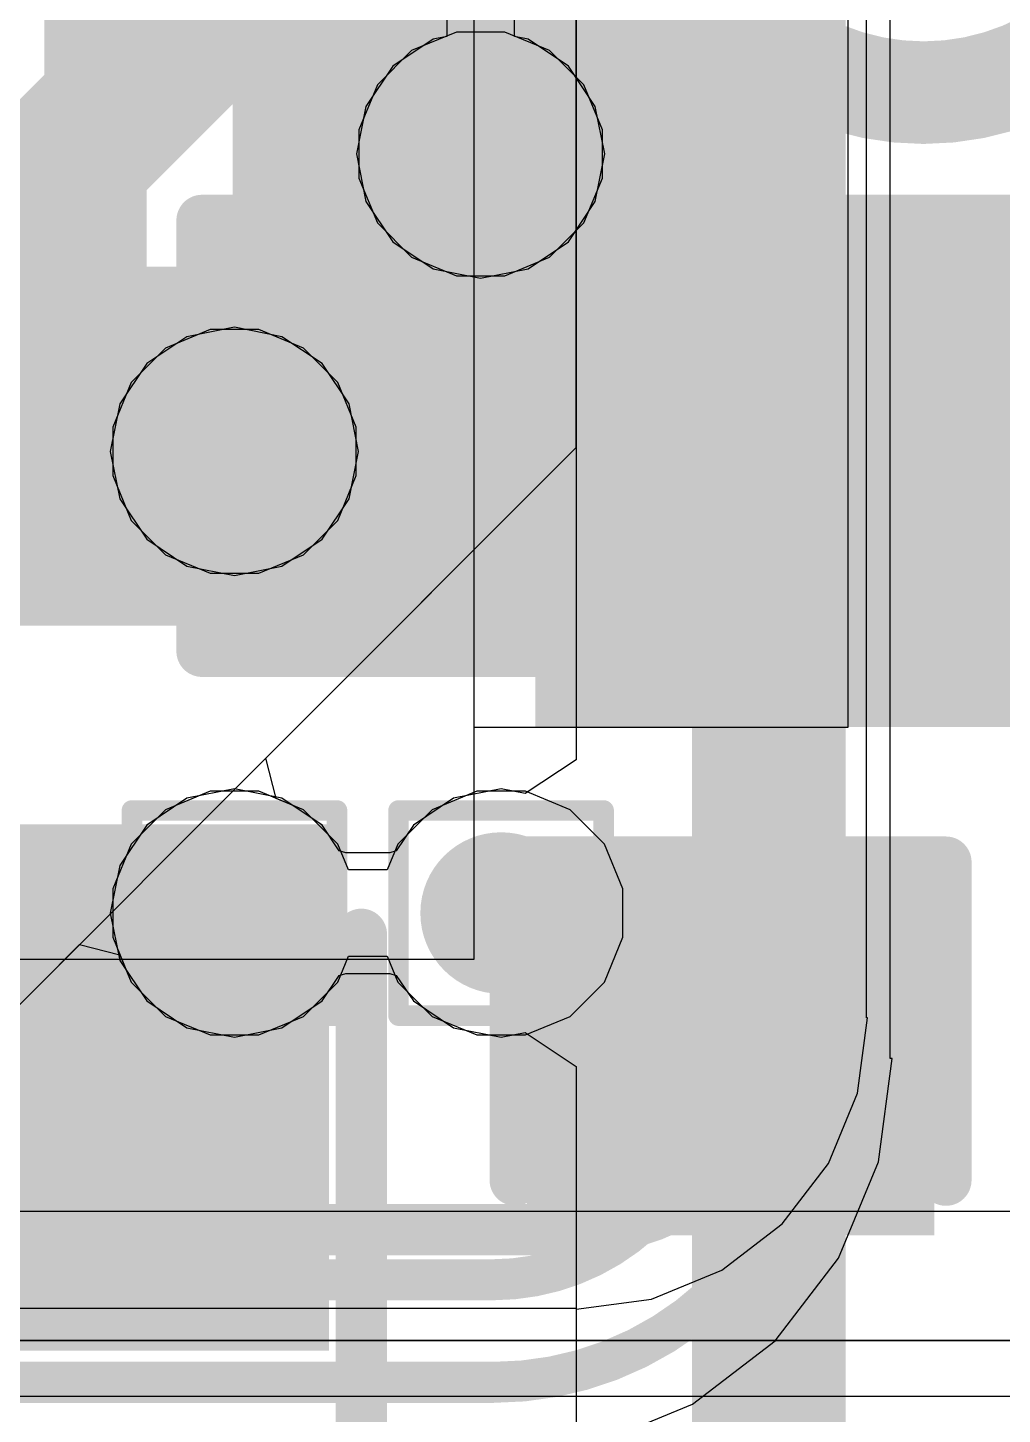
# Model space of a CAD drawing. Header units: inches. Extents: x -6 to 283, y -12 to 154.
# Drawn here: x 78.71 to 81.124, y -1.634 to 1.799 of the extents above; entities that cross this region are included whole.
import ezdxf

# ---------------------------------------------------------------- set-up
doc = ezdxf.new("R2010")
doc.units = ezdxf.units.IN
for name, color, linetype in [('Bottom Layer', 5, 'Continuous'), ('Bottom Overlay', 54, 'Continuous'), ('Bottom Paste', 16, 'Continuous'), ('Bottom Solder', 6, 'Continuous'), ('Drill Drawing', 1, 'Continuous'), ('GND-1', 16, 'Continuous'), ('GND-2', 90, 'Continuous'), ('GND-3', 216, 'Continuous'), ('GND-4', 54, 'Continuous'), ('PWR-1', 156, 'Continuous'), ('PWR-2', 130, 'Continuous'), ('Signal L1', 76, 'Continuous'), ('Signal L2', 6, 'Continuous'), ('Top Layer', 1, 'Continuous'), ('Top Overlay', 2, 'Continuous'), ('Top Paste', 8, 'Continuous'), ('Top Solder', 216, 'Continuous'), ('Via Holes', 16, 'Continuous')]:
    doc.layers.add(name, color=color, linetype=linetype)

# ---------------------------------------------------------------- blocks, each defined once
blk = doc.blocks.new('WPN4020H2R2MT__B_41')
at = {"layer": 'Bottom Layer'}
blk.add_hatch(color=5, dxfattribs=at).paths.add_polyline_path([(0.95, 1.85), (2.05, 1.85), (2.05, -1.85), (0.95, -1.85)])
at = {"layer": 'Bottom Paste'}
blk.add_hatch(color=16, dxfattribs=at).paths.add_polyline_path([(0.95, 1.85), (2.05, 1.85), (2.05, -1.85), (0.95, -1.85)])
at = {"layer": 'Bottom Solder'}
blk.add_hatch(color=6, dxfattribs=at).paths.add_polyline_path([(0.8484, 1.9516), (2.1516, 1.9516), (2.1516, -1.9516), (0.8484, -1.9516)])
at = {"layer": 'Bottom Overlay'}
blk.add_lwpolyline([(-1.8796, -2.032, 0.127, 0.127, 0), (1.8796, -2.032, 0.127, 0.127, 0)], format="xyseb", dxfattribs=at)
blk.add_lwpolyline([(1.8478, -2.032, 0.0635, 0.0635, 1), (1.9114, -2.032, 0.0635, 0.0635, 1)], format="xyseb", close=True, dxfattribs=at)
blk = doc.blocks.new('200_WFBGA__10_15__51')
at = {"layer": 'Top Overlay'}
for points in [[(5.0762, -7.5762, 0.254, 0.254, 0), (5.0762, 7.5762, 0.254, 0.254, 0)], [(-5.0762, -7.5762, 0.254, 0.254, 0), (5.0762, -7.5762, 0.254, 0.254, 0)]]:
    blk.add_lwpolyline(points, format="xyseb", dxfattribs=at)
blk.add_lwpolyline([(5.0127, -7.5762, 0.127, 0.127, 1), (5.1397, -7.5762, 0.127, 0.127, 1)], format="xyseb", close=True, dxfattribs=at)
blk.add_lwpolyline([(5.0127, -7.5762, 0.127, 0.127, 1), (5.1397, -7.5762, 0.127, 0.127, 1)], format="xyseb", close=True, dxfattribs=at)
blk = doc.blocks.new('B3U_1000P_64')
at = {"layer": 'Top Layer'}
blk.add_hatch(color=1, dxfattribs=at).paths.add_polyline_path([(-2.11, 0.86), (-1.29, 0.86), (-1.29, -0.86), (-2.11, -0.86)])
at = {"layer": 'Top Paste'}
blk.add_hatch(color=8, dxfattribs=at).paths.add_polyline_path([(-2.11, 0.86), (-1.29, 0.86), (-1.29, -0.86), (-2.11, -0.86)])
at = {"layer": 'Top Solder'}
blk.add_hatch(color=216, dxfattribs=at).paths.add_polyline_path([(-2.2116, 0.9616), (-1.1884, 0.9616), (-1.1884, -0.9616), (-2.2116, -0.9616)])
at = {"layer": 'Top Overlay'}
for points in [[(-1.5748, 1.2954, 0.127, 0.127, 0), (1.5748, 1.2954, 0.127, 0.127, 0)], [(-1.5748, 1.2954, 0.127, 0.127, 0), (-1.5748, 1.016, 0.127, 0.127, 0)]]:
    blk.add_lwpolyline(points, format="xyseb", dxfattribs=at)
for points in [[(-1.6065, 1.2954, 0.0635, 0.0635, 1), (-1.5431, 1.2954, 0.0635, 0.0635, 1)], [(-1.6065, 1.2954, 0.0635, 0.0635, 1), (-1.5431, 1.2954, 0.0635, 0.0635, 1)], [(-1.6065, 1.016, 0.0635, 0.0635, 1), (-1.5431, 1.016, 0.0635, 0.0635, 1)], [(0.6411, 0, 0.254, 0.254, 1), (-0.6411, 0, 0.254, 0.254, 1)], [(-0.7046, 0, 0.127, 0.127, 1), (-0.5776, 0, 0.127, 0.127, 1)]]:
    blk.add_lwpolyline(points, format="xyseb", close=True, dxfattribs=at)
blk = doc.blocks.new('R___0603_B_105')
at = {"layer": 'Bottom Layer'}
for points in [[(-1.143, -0.4445), (-1.143, 0.4445), (-0.381, 0.4445), (-0.381, -0.4445)], [(0.381, -0.4445), (0.381, 0.4445), (1.143, 0.4445), (1.143, -0.4445)]]:
    blk.add_hatch(color=5, dxfattribs=at).paths.add_polyline_path(points)
at = {"layer": 'Bottom Paste'}
for points in [[(-1.143, -0.4445), (-1.143, 0.4445), (-0.381, 0.4445), (-0.381, -0.4445)], [(0.381, -0.4445), (0.381, 0.4445), (1.143, 0.4445), (1.143, -0.4445)]]:
    blk.add_hatch(color=16, dxfattribs=at).paths.add_polyline_path(points)
at = {"layer": 'Bottom Solder'}
for points in [[(-1.2446, -0.5461), (-1.2446, 0.5461), (-0.2794, 0.5461), (-0.2794, -0.5461)], [(0.2794, -0.5461), (0.2794, 0.5461), (1.2446, 0.5461), (1.2446, -0.5461)]]:
    blk.add_hatch(color=6, dxfattribs=at).paths.add_polyline_path(points)
at = {"layer": 'Bottom Overlay'}
for points in [[(-1.2192, 0.5334, 0.127, 0.127, 0), (-1.2192, -0.5334, 0.127, 0.127, 0)], [(1.2192, 0.5334, 0.127, 0.127, 0), (-1.2192, 0.5334, 0.127, 0.127, 0)], [(1.2192, -0.5334, 0.127, 0.127, 0), (1.2192, 0.5334, 0.127, 0.127, 0)], [(1.2192, -0.5334, 0.127, 0.127, 0), (-1.2192, -0.5334, 0.127, 0.127, 0)]]:
    blk.add_lwpolyline(points, format="xyseb", dxfattribs=at)
for points in [[(-1.251, 0.5334, 0.0635, 0.0635, 1), (-1.1874, 0.5334, 0.0635, 0.0635, 1)], [(-1.251, 0.5334, 0.0635, 0.0635, 1), (-1.1874, 0.5334, 0.0635, 0.0635, 1)], [(1.1874, 0.5334, 0.0635, 0.0635, 1), (1.251, 0.5334, 0.0635, 0.0635, 1)], [(1.1874, 0.5334, 0.0635, 0.0635, 1), (1.251, 0.5334, 0.0635, 0.0635, 1)], [(-1.251, -0.5334, 0.0635, 0.0635, 1), (-1.1874, -0.5334, 0.0635, 0.0635, 1)], [(-1.251, -0.5334, 0.0635, 0.0635, 1), (-1.1874, -0.5334, 0.0635, 0.0635, 1)], [(1.1875, -0.5334, 0.0635, 0.0635, 1), (1.251, -0.5334, 0.0635, 0.0635, 1)], [(1.1875, -0.5334, 0.0635, 0.0635, 1), (1.251, -0.5334, 0.0635, 0.0635, 1)]]:
    blk.add_lwpolyline(points, format="xyseb", close=True, dxfattribs=at)
blk = doc.blocks.new('C___0603_B_291')
at = {"layer": 'Bottom Layer'}
for points in [[(-1.143, -0.4445), (-1.143, 0.4445), (-0.381, 0.4445), (-0.381, -0.4445)], [(0.381, -0.4445), (0.381, 0.4445), (1.143, 0.4445), (1.143, -0.4445)]]:
    blk.add_hatch(color=5, dxfattribs=at).paths.add_polyline_path(points)
at = {"layer": 'Bottom Paste'}
for points in [[(-1.143, -0.4445), (-1.143, 0.4445), (-0.381, 0.4445), (-0.381, -0.4445)], [(0.381, -0.4445), (0.381, 0.4445), (1.143, 0.4445), (1.143, -0.4445)]]:
    blk.add_hatch(color=16, dxfattribs=at).paths.add_polyline_path(points)
at = {"layer": 'Bottom Solder'}
for points in [[(-1.203, -0.5045), (-1.203, 0.5045), (-0.321, 0.5045), (-0.321, -0.5045)], [(0.321, -0.5045), (0.321, 0.5045), (1.203, 0.5045), (1.203, -0.5045)]]:
    blk.add_hatch(color=6, dxfattribs=at).paths.add_polyline_path(points)
at = {"layer": 'Bottom Overlay'}
for points in [[(-1.2446, 0.5334, 0.127, 0.127, 0), (-1.2446, -0.5334, 0.127, 0.127, 0)], [(-1.2446, 0.5334, 0.127, 0.127, 0), (-0.4572, 0.5334, 0.127, 0.127, 0)], [(0.4572, 0.5334, 0.127, 0.127, 0), (1.2446, 0.5334, 0.127, 0.127, 0)], [(1.2446, 0.5334, 0.127, 0.127, 0), (1.2446, -0.5334, 0.127, 0.127, 0)], [(-1.2446, -0.5334, 0.127, 0.127, 0), (-0.4572, -0.5334, 0.127, 0.127, 0)], [(0.4572, -0.5334, 0.127, 0.127, 0), (1.2446, -0.5334, 0.127, 0.127, 0)]]:
    blk.add_lwpolyline(points, format="xyseb", dxfattribs=at)
for points in [[(-1.2763, 0.5334, 0.0635, 0.0635, 1), (-1.2128, 0.5334, 0.0635, 0.0635, 1)], [(-1.2763, 0.5334, 0.0635, 0.0635, 1), (-1.2128, 0.5334, 0.0635, 0.0635, 1)], [(-0.4889, 0.5334, 0.0635, 0.0635, 1), (-0.4254, 0.5334, 0.0635, 0.0635, 1)], [(0.4254, 0.5334, 0.0635, 0.0635, 1), (0.4889, 0.5334, 0.0635, 0.0635, 1)], [(1.2128, 0.5334, 0.0635, 0.0635, 1), (1.2764, 0.5334, 0.0635, 0.0635, 1)], [(1.2128, 0.5334, 0.0635, 0.0635, 1), (1.2764, 0.5334, 0.0635, 0.0635, 1)], [(-1.2764, -0.5334, 0.0635, 0.0635, 1), (-1.2128, -0.5334, 0.0635, 0.0635, 1)], [(-1.2764, -0.5334, 0.0635, 0.0635, 1), (-1.2128, -0.5334, 0.0635, 0.0635, 1)], [(-0.4889, -0.5334, 0.0635, 0.0635, 1), (-0.4254, -0.5334, 0.0635, 0.0635, 1)], [(0.4254, -0.5334, 0.0635, 0.0635, 1), (0.4889, -0.5334, 0.0635, 0.0635, 1)], [(1.2128, -0.5334, 0.0635, 0.0635, 1), (1.2764, -0.5334, 0.0635, 0.0635, 1)], [(1.2128, -0.5334, 0.0635, 0.0635, 1), (1.2764, -0.5334, 0.0635, 0.0635, 1)]]:
    blk.add_lwpolyline(points, format="xyseb", close=True, dxfattribs=at)

msp = doc.modelspace()

# ---------------------------------------------------------------- hatches: boundary and pattern name
at = {"layer": 'Bottom Layer'}
for points in [[(79.218, 0.3182), (80.5538, 0.3182), (80.5538, 2.5108), (79.218, 2.5108)], [(78.023, 0.3182), (80.5538, 0.3182), (80.5538, 1.2072), (78.023, 1.2072)]]:
    msp.add_hatch(color=5, dxfattribs=at).paths.add_polyline_path(points)
h = msp.add_hatch(color=5, dxfattribs=at)
edge = h.paths.add_edge_path()
edge.add_arc((79.8317, 1.4861), 0.2, 0, 360)
h = msp.add_hatch(color=5, dxfattribs=at)
edge = h.paths.add_edge_path()
edge.add_arc((79.2221, 0.7495), 0.2, 0, 360)
h = msp.add_hatch(color=5, dxfattribs=at)
edge = h.paths.add_edge_path()
edge.add_arc((79.2221, -0.3935), 0.2, 0, 360)
h = msp.add_hatch(color=5, dxfattribs=at)
edge = h.paths.add_edge_path()
edge.add_arc((79.8825, -0.3935), 0.2, 0, 360)
at = {"layer": 'GND-1'}
h = msp.add_hatch(color=16, dxfattribs=at)
edge = h.paths.add_edge_path()
edge.add_arc((79.8317, 1.4861), 0.2, 0, 360)
h = msp.add_hatch(color=16, dxfattribs=at)
edge = h.paths.add_edge_path()
edge.add_arc((79.2221, 0.7495), 0.2, 0, 360)
h = msp.add_hatch(color=16, dxfattribs=at)
edge = h.paths.add_edge_path()
edge.add_arc((79.2221, -0.3935), 0.2, 0, 360)
h = msp.add_hatch(color=16, dxfattribs=at)
edge = h.paths.add_edge_path()
edge.add_arc((79.8825, -0.3935), 0.2, 0, 360)
at = {"layer": 'GND-2'}
h = msp.add_hatch(color=90, dxfattribs=at)
edge = h.paths.add_edge_path()
edge.add_arc((79.8317, 1.4861), 0.2, 0, 360)
h = msp.add_hatch(color=90, dxfattribs=at)
edge = h.paths.add_edge_path()
edge.add_arc((79.2221, 0.7495), 0.2, 0, 360)
h = msp.add_hatch(color=90, dxfattribs=at)
edge = h.paths.add_edge_path()
edge.add_arc((79.2221, -0.3935), 0.2, 0, 360)
h = msp.add_hatch(color=90, dxfattribs=at)
edge = h.paths.add_edge_path()
edge.add_arc((79.8825, -0.3935), 0.2, 0, 360)
at = {"layer": 'GND-3'}
h = msp.add_hatch(color=216, dxfattribs=at)
edge = h.paths.add_edge_path()
edge.add_arc((79.8317, 1.4861), 0.2, 0, 360)
h = msp.add_hatch(color=216, dxfattribs=at)
edge = h.paths.add_edge_path()
edge.add_arc((79.2221, 0.7495), 0.2, 0, 360)
h = msp.add_hatch(color=216, dxfattribs=at)
edge = h.paths.add_edge_path()
edge.add_arc((79.2221, -0.3935), 0.2, 0, 360)
h = msp.add_hatch(color=216, dxfattribs=at)
edge = h.paths.add_edge_path()
edge.add_arc((79.8825, -0.3935), 0.2, 0, 360)
at = {"layer": 'GND-4'}
h = msp.add_hatch(color=54, dxfattribs=at)
edge = h.paths.add_edge_path()
edge.add_arc((79.8317, 1.4861), 0.2, 0, 360)
h = msp.add_hatch(color=54, dxfattribs=at)
edge = h.paths.add_edge_path()
edge.add_arc((79.2221, 0.7495), 0.2, 0, 360)
h = msp.add_hatch(color=54, dxfattribs=at)
edge = h.paths.add_edge_path()
edge.add_arc((79.2221, -0.3935), 0.2, 0, 360)
h = msp.add_hatch(color=54, dxfattribs=at)
edge = h.paths.add_edge_path()
edge.add_arc((79.8825, -0.3935), 0.2, 0, 360)
at = {"layer": 'PWR-1'}
h = msp.add_hatch(color=156, dxfattribs=at)
edge = h.paths.add_edge_path()
edge.add_arc((79.8317, 1.4861), 0.2, 0, 360)
h = msp.add_hatch(color=156, dxfattribs=at)
edge = h.paths.add_edge_path()
edge.add_arc((79.2221, 0.7495), 0.2, 0, 360)
h = msp.add_hatch(color=156, dxfattribs=at)
edge = h.paths.add_edge_path()
edge.add_arc((79.2221, -0.3935), 0.2, 0, 360)
h = msp.add_hatch(color=156, dxfattribs=at)
edge = h.paths.add_edge_path()
edge.add_arc((79.8825, -0.3935), 0.2, 0, 360)
at = {"layer": 'PWR-2'}
h = msp.add_hatch(color=130, dxfattribs=at)
edge = h.paths.add_edge_path()
edge.add_arc((79.8317, 1.4861), 0.2, 0, 360)
h = msp.add_hatch(color=130, dxfattribs=at)
edge = h.paths.add_edge_path()
edge.add_arc((79.2221, 0.7495), 0.2, 0, 360)
h = msp.add_hatch(color=130, dxfattribs=at)
edge = h.paths.add_edge_path()
edge.add_arc((79.2221, -0.3935), 0.2, 0, 360)
h = msp.add_hatch(color=130, dxfattribs=at)
edge = h.paths.add_edge_path()
edge.add_arc((79.8825, -0.3935), 0.2, 0, 360)
at = {"layer": 'Signal L1'}
h = msp.add_hatch(color=76, dxfattribs=at)
edge = h.paths.add_edge_path()
edge.add_arc((79.8317, 1.4861), 0.2, 0, 360)
h = msp.add_hatch(color=76, dxfattribs=at)
edge = h.paths.add_edge_path()
edge.add_arc((79.2221, 0.7495), 0.2, 0, 360)
h = msp.add_hatch(color=76, dxfattribs=at)
edge = h.paths.add_edge_path()
edge.add_arc((79.2221, -0.3935), 0.2, 0, 360)
h = msp.add_hatch(color=76, dxfattribs=at)
edge = h.paths.add_edge_path()
edge.add_arc((79.8825, -0.3935), 0.2, 0, 360)
at = {"layer": 'Signal L2'}
h = msp.add_hatch(color=6, dxfattribs=at)
edge = h.paths.add_edge_path()
edge.add_arc((79.8317, 1.4861), 0.2, 0, 360)
h = msp.add_hatch(color=6, dxfattribs=at)
edge = h.paths.add_edge_path()
edge.add_arc((79.2221, 0.7495), 0.2, 0, 360)
h = msp.add_hatch(color=6, dxfattribs=at)
edge = h.paths.add_edge_path()
edge.add_arc((79.2221, -0.3935), 0.2, 0, 360)
h = msp.add_hatch(color=6, dxfattribs=at)
edge = h.paths.add_edge_path()
edge.add_arc((79.8825, -0.3935), 0.2, 0, 360)
at = {"layer": 'Top Layer'}
h = msp.add_hatch(color=1, dxfattribs=at)
edge = h.paths.add_edge_path()
edge.add_arc((79.8317, 1.4861), 0.2, 0, 360)
h = msp.add_hatch(color=1, dxfattribs=at)
edge = h.paths.add_edge_path()
edge.add_arc((79.2221, 0.7495), 0.2, 0, 360)
h = msp.add_hatch(color=1, dxfattribs=at)
edge = h.paths.add_edge_path()
edge.add_arc((79.2221, -0.3935), 0.2, 0, 360)
h = msp.add_hatch(color=1, dxfattribs=at)
edge = h.paths.add_edge_path()
edge.add_arc((79.8825, -0.3935), 0.2, 0, 360)
at = {"layer": 'Via Holes'}
h = msp.add_hatch(color=7, dxfattribs=at)
edge = h.paths.add_edge_path()
edge.add_arc((79.8317, 1.4861), 0.1, 0, 360)
h = msp.add_hatch(color=7, dxfattribs=at)
edge = h.paths.add_edge_path()
edge.add_arc((79.2221, 0.7495), 0.1, 0, 360)
h = msp.add_hatch(color=7, dxfattribs=at)
edge = h.paths.add_edge_path()
edge.add_arc((79.2221, -0.3935), 0.1, 0, 360)
h = msp.add_hatch(color=7, dxfattribs=at)
edge = h.paths.add_edge_path()
edge.add_arc((79.8825, -0.3935), 0.1, 0, 360)

# ---------------------------------------------------------------- linework, layer by layer
at = {"layer": 'Bottom Layer'}
for p, q in [((79.8158, -0.5073), (79.8158, 16.0949)), ((80.742, 0.0668), (80.742, 2.5108)), ((79.8158, -0.5073), (79.8158, 0.0668)), ((79.8158, 0.0668), (80.742, 0.0668)), ((62.7315, -0.5073), (79.8158, -0.5073)), ((75.6544, -0.5073), (79.8158, -0.5073)), ((82.4069, -1.452), (75.6544, -1.452)), ((75.6544, -1.5894), (82.4069, -1.5894))]:
    msp.add_line(p, q, dxfattribs=at)
at = {"layer": 'Drill Drawing'}
for points in [[(79.5777, 1.7401, 0.0508, 0.0508, 0), (80.0857, 1.7401, 0.0508, 0.0508, 0)], [(79.5777, 1.2321, 0.0508, 0.0508, 0), (79.5777, 1.7401, 0.0508, 0.0508, 0)], [(80.0857, 1.2321, 0.0508, 0.0508, 0), (80.0857, 1.7401, 0.0508, 0.0508, 0)], [(79.5777, 1.2321, 0.0508, 0.0508, 0), (80.0857, 1.2321, 0.0508, 0.0508, 0)], [(78.9681, 1.0035, 0.0508, 0.0508, 0), (79.4761, 1.0035, 0.0508, 0.0508, 0)], [(78.9681, 0.4955, 0.0508, 0.0508, 0), (78.9681, 1.0035, 0.0508, 0.0508, 0)], [(79.4761, 0.4955, 0.0508, 0.0508, 0), (79.4761, 1.0035, 0.0508, 0.0508, 0)], [(78.9681, 0.4955, 0.0508, 0.0508, 0), (79.4761, 0.4955, 0.0508, 0.0508, 0)], [(78.9681, -0.1395, 0.0508, 0.0508, 0), (79.4761, -0.1395, 0.0508, 0.0508, 0)], [(78.9681, -0.6475, 0.0508, 0.0508, 0), (78.9681, -0.1395, 0.0508, 0.0508, 0)], [(79.4761, -0.6475, 0.0508, 0.0508, 0), (79.4761, -0.1395, 0.0508, 0.0508, 0)], [(79.6285, -0.1395, 0.0508, 0.0508, 0), (80.1365, -0.1395, 0.0508, 0.0508, 0)], [(79.6285, -0.6475, 0.0508, 0.0508, 0), (79.6285, -0.1395, 0.0508, 0.0508, 0)], [(80.1365, -0.6475, 0.0508, 0.0508, 0), (80.1365, -0.1395, 0.0508, 0.0508, 0)], [(78.9681, -0.6475, 0.0508, 0.0508, 0), (79.4761, -0.6475, 0.0508, 0.0508, 0)], [(79.6285, -0.6475, 0.0508, 0.0508, 0), (80.1365, -0.6475, 0.0508, 0.0508, 0)]]:
    msp.add_lwpolyline(points, format="xyseb", dxfattribs=at)
for points in [[(79.565, 1.7401, 0.0254, 0.0254, 1), (79.5904, 1.7401, 0.0254, 0.0254, 1)], [(79.565, 1.7401, 0.0254, 0.0254, 1), (79.5904, 1.7401, 0.0254, 0.0254, 1)], [(80.073, 1.7401, 0.0254, 0.0254, 1), (80.0984, 1.7401, 0.0254, 0.0254, 1)], [(80.073, 1.7401, 0.0254, 0.0254, 1), (80.0984, 1.7401, 0.0254, 0.0254, 1)], [(79.565, 1.2321, 0.0254, 0.0254, 1), (79.5904, 1.2321, 0.0254, 0.0254, 1)], [(79.565, 1.2321, 0.0254, 0.0254, 1), (79.5904, 1.2321, 0.0254, 0.0254, 1)], [(80.073, 1.2321, 0.0254, 0.0254, 1), (80.0984, 1.2321, 0.0254, 0.0254, 1)], [(80.073, 1.2321, 0.0254, 0.0254, 1), (80.0984, 1.2321, 0.0254, 0.0254, 1)], [(78.9554, 1.0035, 0.0254, 0.0254, 1), (78.9808, 1.0035, 0.0254, 0.0254, 1)], [(78.9554, 1.0035, 0.0254, 0.0254, 1), (78.9808, 1.0035, 0.0254, 0.0254, 1)], [(79.4634, 1.0035, 0.0254, 0.0254, 1), (79.4888, 1.0035, 0.0254, 0.0254, 1)], [(79.4634, 1.0035, 0.0254, 0.0254, 1), (79.4888, 1.0035, 0.0254, 0.0254, 1)], [(78.9554, 0.4955, 0.0254, 0.0254, 1), (78.9808, 0.4955, 0.0254, 0.0254, 1)], [(78.9554, 0.4955, 0.0254, 0.0254, 1), (78.9808, 0.4955, 0.0254, 0.0254, 1)], [(79.4634, 0.4955, 0.0254, 0.0254, 1), (79.4888, 0.4955, 0.0254, 0.0254, 1)], [(79.4634, 0.4955, 0.0254, 0.0254, 1), (79.4888, 0.4955, 0.0254, 0.0254, 1)], [(78.9554, -0.1395, 0.0254, 0.0254, 1), (78.9808, -0.1395, 0.0254, 0.0254, 1)], [(78.9554, -0.1395, 0.0254, 0.0254, 1), (78.9808, -0.1395, 0.0254, 0.0254, 1)], [(79.4634, -0.1395, 0.0254, 0.0254, 1), (79.4888, -0.1395, 0.0254, 0.0254, 1)], [(79.4634, -0.1395, 0.0254, 0.0254, 1), (79.4888, -0.1395, 0.0254, 0.0254, 1)], [(79.6158, -0.1395, 0.0254, 0.0254, 1), (79.6412, -0.1395, 0.0254, 0.0254, 1)], [(79.6158, -0.1395, 0.0254, 0.0254, 1), (79.6412, -0.1395, 0.0254, 0.0254, 1)], [(80.1238, -0.1395, 0.0254, 0.0254, 1), (80.1492, -0.1395, 0.0254, 0.0254, 1)], [(80.1238, -0.1395, 0.0254, 0.0254, 1), (80.1492, -0.1395, 0.0254, 0.0254, 1)], [(78.9554, -0.6475, 0.0254, 0.0254, 1), (78.9808, -0.6475, 0.0254, 0.0254, 1)], [(78.9554, -0.6475, 0.0254, 0.0254, 1), (78.9808, -0.6475, 0.0254, 0.0254, 1)], [(79.4634, -0.6475, 0.0254, 0.0254, 1), (79.4888, -0.6475, 0.0254, 0.0254, 1)], [(79.4634, -0.6475, 0.0254, 0.0254, 1), (79.4888, -0.6475, 0.0254, 0.0254, 1)], [(79.6158, -0.6475, 0.0254, 0.0254, 1), (79.6412, -0.6475, 0.0254, 0.0254, 1)], [(79.6158, -0.6475, 0.0254, 0.0254, 1), (79.6412, -0.6475, 0.0254, 0.0254, 1)], [(80.1238, -0.6475, 0.0254, 0.0254, 1), (80.1492, -0.6475, 0.0254, 0.0254, 1)], [(80.1238, -0.6475, 0.0254, 0.0254, 1), (80.1492, -0.6475, 0.0254, 0.0254, 1)]]:
    msp.add_lwpolyline(points, format="xyseb", close=True, dxfattribs=at)
at = {"layer": 'GND-1'}
for p, q in [((79.7717, 1.7877), (79.6609, 1.7418)), ((79.8917, 1.7877), (79.7717, 1.7877)), ((80.0026, 1.7418), (79.8917, 1.7877)), ((79.6609, 1.7418), (79.576, 1.6569)), ((80.0874, 1.6569), (80.0026, 1.7418)), ((79.576, 1.6569), (79.5301, 1.5461)), ((80.1333, 1.5461), (80.0874, 1.6569)), ((79.5301, 1.5461), (79.5301, 1.4261)), ((80.1333, 1.4261), (80.1333, 1.5461)), ((79.5301, 1.4261), (79.576, 1.3152)), ((80.0874, 1.3152), (80.1333, 1.4261)), ((79.576, 1.3152), (79.6609, 1.2304)), ((80.0026, 1.2304), (80.0874, 1.3152)), ((79.6609, 1.2304), (79.7717, 1.1845)), ((79.8917, 1.1845), (80.0026, 1.2304)), ((79.7717, 1.1845), (79.8917, 1.1845)), ((79.1621, 1.0511), (79.0513, 1.0052)), ((79.2821, 1.0511), (79.1621, 1.0511)), ((79.393, 1.0052), (79.2821, 1.0511)), ((79.0513, 1.0052), (78.9664, 0.9203)), ((79.4778, 0.9203), (79.393, 1.0052)), ((78.9664, 0.9203), (78.9205, 0.8095)), ((79.5237, 0.8095), (79.4778, 0.9203)), ((78.9205, 0.8095), (78.9205, 0.6895)), ((79.5237, 0.6895), (79.5237, 0.8095)), ((78.9205, 0.6895), (78.9664, 0.5786)), ((79.4778, 0.5786), (79.5237, 0.6895)), ((78.9664, 0.5786), (79.0513, 0.4938)), ((79.393, 0.4938), (79.4778, 0.5786)), ((79.0513, 0.4938), (79.1621, 0.4479)), ((79.2821, 0.4479), (79.393, 0.4938)), ((79.1621, 0.4479), (79.2821, 0.4479)), ((79.1621, -0.0919), (79.0513, -0.1378)), ((79.2821, -0.0919), (79.1621, -0.0919)), ((79.393, -0.1378), (79.2821, -0.0919)), ((79.8225, -0.0919), (79.7117, -0.1378)), ((79.9425, -0.0919), (79.8225, -0.0919)), ((80.0534, -0.1378), (79.9425, -0.0919)), ((79.0513, -0.1378), (78.9664, -0.2227)), ((79.4778, -0.2227), (79.393, -0.1378)), ((79.7117, -0.1378), (79.6268, -0.2227)), ((80.1382, -0.2227), (80.0534, -0.1378)), ((78.9664, -0.2227), (78.9205, -0.3335)), ((79.5042, -0.2864), (79.4778, -0.2227)), ((79.6268, -0.2227), (79.6004, -0.2864)), ((80.1841, -0.3335), (80.1382, -0.2227)), ((79.6004, -0.2864), (79.5042, -0.2864)), ((78.9205, -0.3335), (78.9205, -0.4535)), ((80.1841, -0.4535), (80.1841, -0.3335)), ((78.9205, -0.4535), (78.9664, -0.5644)), ((80.1382, -0.5644), (80.1841, -0.4535)), ((79.4778, -0.5644), (79.5042, -0.5006)), ((79.5042, -0.5006), (79.6004, -0.5006)), ((79.6004, -0.5006), (79.6268, -0.5644)), ((78.9664, -0.5644), (79.0513, -0.6492)), ((79.393, -0.6492), (79.4778, -0.5644)), ((79.6268, -0.5644), (79.7117, -0.6492)), ((80.0534, -0.6492), (80.1382, -0.5644)), ((79.0513, -0.6492), (79.1621, -0.6951)), ((79.2821, -0.6951), (79.393, -0.6492)), ((79.7117, -0.6492), (79.8225, -0.6951)), ((79.9425, -0.6951), (80.0534, -0.6492)), ((79.1621, -0.6951), (79.2821, -0.6951)), ((79.8225, -0.6951), (79.9425, -0.6951))]:
    msp.add_line(p, q, dxfattribs=at)
at = {"layer": 'GND-2'}
for p, q in [((79.7717, 1.7877), (79.6609, 1.7418)), ((79.8917, 1.7877), (79.7717, 1.7877)), ((80.0026, 1.7418), (79.8917, 1.7877)), ((79.6609, 1.7418), (79.576, 1.6569)), ((80.0874, 1.6569), (80.0026, 1.7418)), ((79.576, 1.6569), (79.5301, 1.5461)), ((80.1333, 1.5461), (80.0874, 1.6569)), ((79.5301, 1.5461), (79.5301, 1.4261)), ((80.1333, 1.4261), (80.1333, 1.5461)), ((79.5301, 1.4261), (79.576, 1.3152)), ((80.0874, 1.3152), (80.1333, 1.4261)), ((79.576, 1.3152), (79.6609, 1.2304)), ((80.0026, 1.2304), (80.0874, 1.3152)), ((79.6609, 1.2304), (79.7717, 1.1845)), ((79.8917, 1.1845), (80.0026, 1.2304)), ((79.7717, 1.1845), (79.8917, 1.1845)), ((79.1621, 1.0511), (79.0513, 1.0052)), ((79.2821, 1.0511), (79.1621, 1.0511)), ((79.393, 1.0052), (79.2821, 1.0511)), ((79.0513, 1.0052), (78.9664, 0.9203)), ((79.4778, 0.9203), (79.393, 1.0052)), ((78.9664, 0.9203), (78.9205, 0.8095)), ((79.5237, 0.8095), (79.4778, 0.9203)), ((78.9205, 0.8095), (78.9205, 0.6895)), ((79.5237, 0.6895), (79.5237, 0.8095)), ((78.9205, 0.6895), (78.9664, 0.5786)), ((79.4778, 0.5786), (79.5237, 0.6895)), ((78.9664, 0.5786), (79.0513, 0.4938)), ((79.393, 0.4938), (79.4778, 0.5786)), ((79.0513, 0.4938), (79.1621, 0.4479)), ((79.2821, 0.4479), (79.393, 0.4938)), ((79.1621, 0.4479), (79.2821, 0.4479)), ((79.1621, -0.0919), (79.0513, -0.1378)), ((79.2821, -0.0919), (79.1621, -0.0919)), ((79.393, -0.1378), (79.2821, -0.0919)), ((79.8225, -0.0919), (79.7117, -0.1378)), ((79.9425, -0.0919), (79.8225, -0.0919)), ((80.0534, -0.1378), (79.9425, -0.0919)), ((79.0513, -0.1378), (78.9664, -0.2227)), ((79.4778, -0.2227), (79.393, -0.1378)), ((79.7117, -0.1378), (79.6268, -0.2227)), ((80.1382, -0.2227), (80.0534, -0.1378)), ((78.9664, -0.2227), (78.9205, -0.3335)), ((79.5042, -0.2864), (79.4778, -0.2227)), ((79.6268, -0.2227), (79.6004, -0.2864)), ((80.1841, -0.3335), (80.1382, -0.2227)), ((79.6004, -0.2864), (79.5042, -0.2864)), ((78.9205, -0.3335), (78.9205, -0.4535)), ((80.1841, -0.4535), (80.1841, -0.3335)), ((78.9205, -0.4535), (78.9664, -0.5644)), ((80.1382, -0.5644), (80.1841, -0.4535)), ((79.4778, -0.5644), (79.5042, -0.5006)), ((79.5042, -0.5006), (79.6004, -0.5006)), ((79.6004, -0.5006), (79.6268, -0.5644)), ((78.9664, -0.5644), (79.0513, -0.6492)), ((79.393, -0.6492), (79.4778, -0.5644)), ((79.6268, -0.5644), (79.7117, -0.6492)), ((80.0534, -0.6492), (80.1382, -0.5644)), ((79.0513, -0.6492), (79.1621, -0.6951)), ((79.2821, -0.6951), (79.393, -0.6492)), ((79.7117, -0.6492), (79.8225, -0.6951)), ((79.9425, -0.6951), (80.0534, -0.6492)), ((79.1621, -0.6951), (79.2821, -0.6951)), ((79.8225, -0.6951), (79.9425, -0.6951))]:
    msp.add_line(p, q, dxfattribs=at)
at = {"layer": 'GND-3'}
for p, q in [((79.7717, 1.7877), (79.6609, 1.7418)), ((79.8917, 1.7877), (79.7717, 1.7877)), ((80.0026, 1.7418), (79.8917, 1.7877)), ((79.6609, 1.7418), (79.576, 1.6569)), ((80.0874, 1.6569), (80.0026, 1.7418)), ((79.576, 1.6569), (79.5301, 1.5461)), ((80.1333, 1.5461), (80.0874, 1.6569)), ((79.5301, 1.5461), (79.5301, 1.4261)), ((80.1333, 1.4261), (80.1333, 1.5461)), ((79.5301, 1.4261), (79.576, 1.3152)), ((80.0874, 1.3152), (80.1333, 1.4261)), ((79.576, 1.3152), (79.6609, 1.2304)), ((80.0026, 1.2304), (80.0874, 1.3152)), ((79.6609, 1.2304), (79.7717, 1.1845)), ((79.8917, 1.1845), (80.0026, 1.2304)), ((79.7717, 1.1845), (79.8917, 1.1845)), ((79.1621, 1.0511), (79.0513, 1.0052)), ((79.2821, 1.0511), (79.1621, 1.0511)), ((79.393, 1.0052), (79.2821, 1.0511)), ((79.0513, 1.0052), (78.9664, 0.9203)), ((79.4778, 0.9203), (79.393, 1.0052)), ((78.9664, 0.9203), (78.9205, 0.8095)), ((79.5237, 0.8095), (79.4778, 0.9203)), ((78.9205, 0.8095), (78.9205, 0.6895)), ((79.5237, 0.6895), (79.5237, 0.8095)), ((78.9205, 0.6895), (78.9664, 0.5786)), ((79.4778, 0.5786), (79.5237, 0.6895)), ((78.9664, 0.5786), (79.0513, 0.4938)), ((79.393, 0.4938), (79.4778, 0.5786)), ((79.0513, 0.4938), (79.1621, 0.4479)), ((79.2821, 0.4479), (79.393, 0.4938)), ((79.1621, 0.4479), (79.2821, 0.4479)), ((79.1621, -0.0919), (79.0513, -0.1378)), ((79.2821, -0.0919), (79.1621, -0.0919)), ((79.393, -0.1378), (79.2821, -0.0919)), ((79.8225, -0.0919), (79.7117, -0.1378)), ((79.9425, -0.0919), (79.8225, -0.0919)), ((80.0534, -0.1378), (79.9425, -0.0919)), ((79.0513, -0.1378), (78.9664, -0.2227)), ((79.4778, -0.2227), (79.393, -0.1378)), ((79.7117, -0.1378), (79.6268, -0.2227)), ((80.1382, -0.2227), (80.0534, -0.1378)), ((78.9664, -0.2227), (78.9205, -0.3335)), ((79.5042, -0.2864), (79.4778, -0.2227)), ((79.6268, -0.2227), (79.6004, -0.2864)), ((80.1841, -0.3335), (80.1382, -0.2227)), ((79.6004, -0.2864), (79.5042, -0.2864)), ((78.9205, -0.3335), (78.9205, -0.4535)), ((80.1841, -0.4535), (80.1841, -0.3335)), ((78.9205, -0.4535), (78.9664, -0.5644)), ((80.1382, -0.5644), (80.1841, -0.4535)), ((79.4778, -0.5644), (79.5042, -0.5006)), ((79.5042, -0.5006), (79.6004, -0.5006)), ((79.6004, -0.5006), (79.6268, -0.5644)), ((78.9664, -0.5644), (79.0513, -0.6492)), ((79.393, -0.6492), (79.4778, -0.5644)), ((79.6268, -0.5644), (79.7117, -0.6492)), ((80.0534, -0.6492), (80.1382, -0.5644)), ((79.0513, -0.6492), (79.1621, -0.6951)), ((79.2821, -0.6951), (79.393, -0.6492)), ((79.7117, -0.6492), (79.8225, -0.6951)), ((79.9425, -0.6951), (80.0534, -0.6492)), ((79.1621, -0.6951), (79.2821, -0.6951)), ((79.8225, -0.6951), (79.9425, -0.6951))]:
    msp.add_line(p, q, dxfattribs=at)
at = {"layer": 'GND-4'}
for p, q in [((79.7717, 1.7877), (79.6609, 1.7418)), ((79.8917, 1.7877), (79.7717, 1.7877)), ((80.0026, 1.7418), (79.8917, 1.7877)), ((79.6609, 1.7418), (79.576, 1.6569)), ((80.0874, 1.6569), (80.0026, 1.7418)), ((79.576, 1.6569), (79.5301, 1.5461)), ((80.1333, 1.5461), (80.0874, 1.6569)), ((79.5301, 1.5461), (79.5301, 1.4261)), ((80.1333, 1.4261), (80.1333, 1.5461)), ((79.5301, 1.4261), (79.576, 1.3152)), ((80.0874, 1.3152), (80.1333, 1.4261)), ((79.576, 1.3152), (79.6609, 1.2304)), ((80.0026, 1.2304), (80.0874, 1.3152)), ((79.6609, 1.2304), (79.7717, 1.1845)), ((79.8917, 1.1845), (80.0026, 1.2304)), ((79.7717, 1.1845), (79.8917, 1.1845)), ((79.1621, 1.0511), (79.0513, 1.0052)), ((79.2821, 1.0511), (79.1621, 1.0511)), ((79.393, 1.0052), (79.2821, 1.0511)), ((79.0513, 1.0052), (78.9664, 0.9203)), ((79.4778, 0.9203), (79.393, 1.0052)), ((78.9664, 0.9203), (78.9205, 0.8095)), ((79.5237, 0.8095), (79.4778, 0.9203)), ((78.9205, 0.8095), (78.9205, 0.6895)), ((79.5237, 0.6895), (79.5237, 0.8095)), ((78.9205, 0.6895), (78.9664, 0.5786)), ((79.4778, 0.5786), (79.5237, 0.6895)), ((78.9664, 0.5786), (79.0513, 0.4938)), ((79.393, 0.4938), (79.4778, 0.5786)), ((79.0513, 0.4938), (79.1621, 0.4479)), ((79.2821, 0.4479), (79.393, 0.4938)), ((79.1621, 0.4479), (79.2821, 0.4479)), ((79.1621, -0.0919), (79.0513, -0.1378)), ((79.2821, -0.0919), (79.1621, -0.0919)), ((79.393, -0.1378), (79.2821, -0.0919)), ((79.8225, -0.0919), (79.7117, -0.1378)), ((79.9425, -0.0919), (79.8225, -0.0919)), ((80.0534, -0.1378), (79.9425, -0.0919)), ((79.0513, -0.1378), (78.9664, -0.2227)), ((79.4778, -0.2227), (79.393, -0.1378)), ((79.7117, -0.1378), (79.6268, -0.2227)), ((80.1382, -0.2227), (80.0534, -0.1378)), ((78.9664, -0.2227), (78.9205, -0.3335)), ((79.5042, -0.2864), (79.4778, -0.2227)), ((79.6268, -0.2227), (79.6004, -0.2864)), ((80.1841, -0.3335), (80.1382, -0.2227)), ((79.6004, -0.2864), (79.5042, -0.2864)), ((78.9205, -0.3335), (78.9205, -0.4535)), ((80.1841, -0.4535), (80.1841, -0.3335)), ((78.9205, -0.4535), (78.9664, -0.5644)), ((80.1382, -0.5644), (80.1841, -0.4535)), ((79.4778, -0.5644), (79.5042, -0.5006)), ((79.5042, -0.5006), (79.6004, -0.5006)), ((79.6004, -0.5006), (79.6268, -0.5644)), ((78.9664, -0.5644), (79.0513, -0.6492)), ((79.393, -0.6492), (79.4778, -0.5644)), ((79.6268, -0.5644), (79.7117, -0.6492)), ((80.0534, -0.6492), (80.1382, -0.5644)), ((79.0513, -0.6492), (79.1621, -0.6951)), ((79.2821, -0.6951), (79.393, -0.6492)), ((79.7117, -0.6492), (79.8225, -0.6951)), ((79.9425, -0.6951), (80.0534, -0.6492)), ((79.1621, -0.6951), (79.2821, -0.6951)), ((79.8225, -0.6951), (79.9425, -0.6951))]:
    msp.add_line(p, q, dxfattribs=at)
at = {"layer": 'PWR-1'}
for p, q in [((80.0687, 2.5336), (80.0687, -0.0141)), ((80.0687, -0.0141), (79.9417, -0.0978)), ((79.2221, -0.086), (79.1044, -0.1094)), ((79.3398, -0.1094), (79.2221, -0.086)), ((79.8825, -0.086), (79.7648, -0.1094)), ((79.9417, -0.0978), (79.8825, -0.086)), ((79.1044, -0.1094), (79.0047, -0.1761)), ((79.4396, -0.1761), (79.3398, -0.1094)), ((79.7648, -0.1094), (79.6651, -0.1761)), ((79.0047, -0.1761), (78.938, -0.2758)), ((79.4818, -0.2392), (79.4396, -0.1761)), ((79.6651, -0.1761), (79.6229, -0.2392)), ((79.4976, -0.2442), (79.4818, -0.2392)), ((79.6229, -0.2392), (79.607, -0.2442)), ((79.607, -0.2442), (79.4976, -0.2442)), ((78.938, -0.2758), (78.9146, -0.3935)), ((78.9146, -0.3935), (78.938, -0.5112)), ((78.938, -0.5112), (79.0047, -0.611)), ((79.4396, -0.611), (79.4818, -0.5478)), ((79.4818, -0.5478), (79.4976, -0.5428)), ((79.4976, -0.5428), (79.607, -0.5428)), ((79.607, -0.5428), (79.6229, -0.5478)), ((79.6229, -0.5478), (79.6651, -0.611)), ((79.0047, -0.611), (79.1044, -0.6776)), ((79.3398, -0.6776), (79.4396, -0.611)), ((79.6651, -0.611), (79.7648, -0.6776)), ((79.1044, -0.6776), (79.2221, -0.701)), ((79.2221, -0.701), (79.3398, -0.6776)), ((79.7648, -0.6776), (79.8825, -0.701)), ((79.8825, -0.701), (79.9417, -0.6892)), ((79.9417, -0.6892), (80.0687, -0.773)), ((80.0687, -0.773), (80.0687, -1.987))]:
    msp.add_line(p, q, dxfattribs=at)
msp.add_lwpolyline([(80.5455, -3.2709, 0.381, 0.381, 0), (80.5455, 15.075, 0.381, 0.381, 0)], format="xyseb", dxfattribs=at)
at = {"layer": 'PWR-2'}
for p, q in [((79.748, 1.9064), (79.748, 1.7769)), ((79.9154, 1.7769), (79.9154, 1.9064)), ((79.714, 1.7702), (79.6143, 1.7035)), ((79.748, 1.7769), (79.714, 1.7702)), ((79.9494, 1.7702), (79.9154, 1.7769)), ((80.0492, 1.7035), (79.9494, 1.7702)), ((79.6143, 1.7035), (79.5476, 1.6038)), ((80.1158, 1.6038), (80.0492, 1.7035)), ((79.5476, 1.6038), (79.5242, 1.4861)), ((80.1392, 1.4861), (80.1158, 1.6038)), ((79.5242, 1.4861), (79.5476, 1.3684)), ((80.1158, 1.3684), (80.1392, 1.4861)), ((79.5476, 1.3684), (79.6143, 1.2686)), ((80.0492, 1.2686), (80.1158, 1.3684)), ((79.6143, 1.2686), (79.714, 1.202)), ((79.9494, 1.202), (80.0492, 1.2686)), ((79.714, 1.202), (79.8317, 1.1786)), ((79.8317, 1.1786), (79.9494, 1.202)), ((79.1044, 1.0336), (79.0047, 0.9669)), ((79.2221, 1.057), (79.1044, 1.0336)), ((79.3398, 1.0336), (79.2221, 1.057)), ((79.4396, 0.9669), (79.3398, 1.0336)), ((79.0047, 0.9669), (78.938, 0.8672)), ((79.5062, 0.8672), (79.4396, 0.9669)), ((78.938, 0.8672), (78.9146, 0.7495)), ((79.5296, 0.7495), (79.5062, 0.8672)), ((78.9146, 0.7495), (78.938, 0.6318)), ((79.5062, 0.6318), (79.5296, 0.7495)), ((78.938, 0.6318), (79.0047, 0.532)), ((79.4396, 0.532), (79.5062, 0.6318)), ((79.0047, 0.532), (79.1044, 0.4654)), ((79.3398, 0.4654), (79.4396, 0.532)), ((79.1044, 0.4654), (79.2221, 0.442)), ((79.2221, 0.442), (79.3398, 0.4654)), ((82.3799, -1.1327), (71.4149, -1.1326)), ((71.2958, -1.452), (82.4697, -1.452))]:
    msp.add_line(p, q, dxfattribs=at)
at = {"layer": 'Signal L1'}
for p, q in [((80.8459, -0.7535), (80.8459, 4.0908)), ((80.8172, -1.0093), (80.8509, -0.7535)), ((80.8509, -0.7535), (80.8459, -0.7535)), ((80.7185, -1.2476), (80.8172, -1.0093)), ((80.5615, -1.4523), (80.7185, -1.2476)), ((80.3569, -1.6093), (80.5615, -1.4523)), ((80.1185, -1.708), (80.3569, -1.6093))]:
    msp.add_line(p, q, dxfattribs=at)
for points in [[(80.4107, -0.7535, 0.1016, 0.1016, 0), (80.4107, 14.3557, 0.1016, 0.1016, 0)], [(80.6647, -0.7535, 0.1016, 0.1016, 0), (80.6647, 14.3557, 0.1016, 0.1016, 0)], [(79.2014, 1.8628, 0.381, 0.381, 0), (79.2014, 4.8332, 0.381, 0.381, 0)], [(78.2302, 0.8916, 0.381, 0.381, 0), (79.2014, 1.8628, 0.381, 0.381, 0)], [(80.4107, -0.7535, 0.1016, 0.1016, -0.414214), (79.8628, -1.3014, 0.1016, 0.1016, 0)], [(80.6647, -0.7535, 0.1016, 0.1016, -0.414214), (79.8628, -1.5554, 0.1016, 0.1016, 0)], [(68.9529, -1.3014, 0.1016, 0.1016, 0), (79.8628, -1.3014, 0.1016, 0.1016, 0)], [(68.9529, -1.5554, 0.1016, 0.1016, 0), (79.8628, -1.5554, 0.1016, 0.1016, 0)]]:
    msp.add_lwpolyline(points, format="xyseb", dxfattribs=at)
for points in [[(79.1061, 1.8628, 0.1905, 0.1905, 1), (79.2966, 1.8628, 0.1905, 0.1905, 1)], [(79.1061, 1.8628, 0.1905, 0.1905, 1), (79.2966, 1.8628, 0.1905, 0.1905, 1)], [(80.3853, -0.7535, 0.0508, 0.0508, 1), (80.4361, -0.7535, 0.0508, 0.0508, 1)], [(80.3853, -0.7535, 0.0508, 0.0508, 1), (80.4361, -0.7535, 0.0508, 0.0508, 1)], [(80.6393, -0.7535, 0.0508, 0.0508, 1), (80.6901, -0.7535, 0.0508, 0.0508, 1)], [(80.6393, -0.7535, 0.0508, 0.0508, 1), (80.6901, -0.7535, 0.0508, 0.0508, 1)], [(79.8374, -1.3014, 0.0508, 0.0508, 1), (79.8882, -1.3014, 0.0508, 0.0508, 1)], [(79.8374, -1.3014, 0.0508, 0.0508, 1), (79.8882, -1.3014, 0.0508, 0.0508, 1)], [(79.8374, -1.5554, 0.0508, 0.0508, 1), (79.8882, -1.5554, 0.0508, 0.0508, 1)], [(79.8374, -1.5554, 0.0508, 0.0508, 1), (79.8882, -1.5554, 0.0508, 0.0508, 1)]]:
    msp.add_lwpolyline(points, format="xyseb", close=True, dxfattribs=at)
at = {"layer": 'Signal L2'}
for p, q in [((80.7872, -0.6531), (80.7872, 4.1592)), ((80.765, -0.8397), (80.7896, -0.6531)), ((80.7896, -0.6531), (80.7872, -0.6531)), ((80.693, -1.0136), (80.765, -0.8397)), ((80.5785, -1.1629), (80.693, -1.0136)), ((80.4291, -1.2775), (80.5785, -1.1629)), ((80.2553, -1.3495), (80.4291, -1.2775)), ((64.3733, -1.3716), (80.0687, -1.3716)), ((80.0687, -1.374), (80.2553, -1.3495)), ((80.0687, -1.3716), (80.0687, -1.374))]:
    msp.add_line(p, q, dxfattribs=at)
for points in [[(80.5929, -0.6531, 0.127, 0.127, 0), (80.5929, 15.4172, 0.127, 0.127, 0)], [(80.5929, -0.6531, 0.127, 0.127, -0.414214), (80.0687, -1.1774, 0.127, 0.127, 0)], [(63.3012, -1.1774, 0.127, 0.127, 0), (80.0687, -1.1774, 0.127, 0.127, 0)]]:
    msp.add_lwpolyline(points, format="xyseb", dxfattribs=at)
for points in [[(80.5612, -0.6531, 0.0635, 0.0635, 1), (80.6247, -0.6531, 0.0635, 0.0635, 1)], [(80.5612, -0.6531, 0.0635, 0.0635, 1), (80.6247, -0.6531, 0.0635, 0.0635, 1)], [(80.0369, -1.1774, 0.0635, 0.0635, 1), (80.1004, -1.1774, 0.0635, 0.0635, 1)], [(80.0369, -1.1774, 0.0635, 0.0635, 1), (80.1004, -1.1774, 0.0635, 0.0635, 1)]]:
    msp.add_lwpolyline(points, format="xyseb", close=True, dxfattribs=at)
at = {"layer": 'Top Layer'}
for p, q in [((80.0687, 0.7591), (80.0687, 16.2554)), ((80.0687, 1.6756), (80.0687, 2.0077)), ((80.0874, 1.6569), (80.0687, 1.6756)), ((80.1333, 1.5461), (80.0874, 1.6569)), ((80.1333, 1.4261), (80.1333, 1.5461)), ((80.0874, 1.3152), (80.1333, 1.4261)), ((80.0687, 1.2965), (80.0874, 1.3152)), ((80.0687, 0.7591), (80.0687, 1.2965)), ((78.3885, -0.9211), (80.0687, 0.7591)), ((79.2998, -0.0098), (80.0687, 0.7591)), ((79.3254, -0.1099), (79.2998, -0.0098)), ((79.8225, -0.0919), (79.7117, -0.1378)), ((79.9425, -0.0919), (79.8225, -0.0919)), ((80.0534, -0.1378), (79.9425, -0.0919)), ((79.393, -0.1378), (79.3254, -0.1099)), ((79.4778, -0.2227), (79.393, -0.1378)), ((79.7117, -0.1378), (79.6268, -0.2227)), ((80.1382, -0.2227), (80.0534, -0.1378)), ((79.5042, -0.2864), (79.4778, -0.2227)), ((79.6268, -0.2227), (79.6004, -0.2864)), ((80.1841, -0.3335), (80.1382, -0.2227)), ((79.6004, -0.2864), (79.5042, -0.2864)), ((80.1841, -0.4535), (80.1841, -0.3335)), ((78.3885, -0.9211), (78.8384, -0.4712)), ((78.8384, -0.4712), (78.9385, -0.4968)), ((80.1382, -0.5644), (80.1841, -0.4535)), ((78.9385, -0.4968), (78.9664, -0.5644)), ((79.4778, -0.5644), (79.5042, -0.5006)), ((79.5042, -0.5006), (79.6004, -0.5006)), ((79.6004, -0.5006), (79.6268, -0.5644)), ((78.9664, -0.5644), (79.0513, -0.6492)), ((79.393, -0.6492), (79.4778, -0.5644)), ((79.6268, -0.5644), (79.7117, -0.6492)), ((80.0534, -0.6492), (80.1382, -0.5644)), ((79.0513, -0.6492), (79.1621, -0.6951)), ((79.2821, -0.6951), (79.393, -0.6492)), ((79.7117, -0.6492), (79.8225, -0.6951)), ((79.9425, -0.6951), (80.0534, -0.6492)), ((79.1621, -0.6951), (79.2821, -0.6951)), ((79.8225, -0.6951), (79.9425, -0.6951))]:
    msp.add_line(p, q, dxfattribs=at)
for points in [[(80.9287, 0.5789, 0.254, 0.254, 0), (80.9557, 0.5519, 0.254, 0.254, 0)], [(80.9557, 0.5519, 0.254, 0.254, 0), (81.9748, 0.5519, 0.254, 0.254, 0)]]:
    msp.add_lwpolyline(points, format="xyseb", dxfattribs=at)
for points in [[(80.8652, 0.5789, 0.127, 0.127, 1), (80.9922, 0.5789, 0.127, 0.127, 1)], [(80.8922, 0.5519, 0.127, 0.127, 1), (81.0192, 0.5519, 0.127, 0.127, 1)], [(80.8922, 0.5519, 0.127, 0.127, 1), (81.0192, 0.5519, 0.127, 0.127, 1)]]:
    msp.add_lwpolyline(points, format="xyseb", close=True, dxfattribs=at)

# ---------------------------------------------------------------- block references
msp.add_blockref('200_WFBGA__10_15__51', (73.8018, 8.7332))
for name, p, rotation in [('B3U_1000P_64', (80.9287, 2.2789), 90), ('R___0603_B_105', (80.361, 0.7881), 180), ('WPN4020H2R2MT__B_41', (77.5044, -2.3257), 90), ('C___0603_B_291', (80.4508, -1.512), 90)]:
    msp.add_blockref(name, p, dxfattribs=dict(rotation=rotation))

doc.saveas('drawing.dxf')
